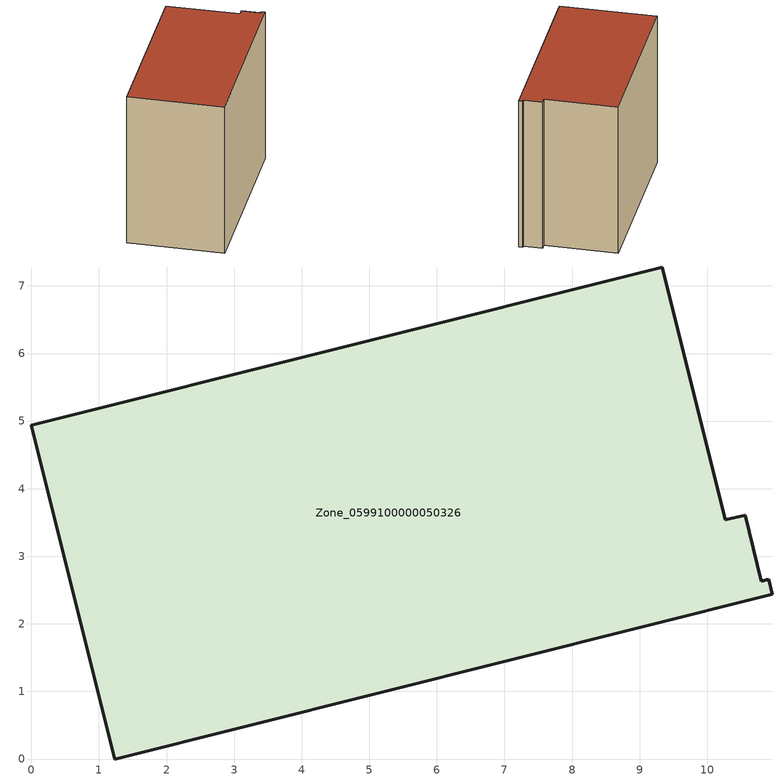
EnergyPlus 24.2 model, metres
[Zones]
Zone_0599100000050326
 floor ground (C_G): 1.23,0 0,4.94 9.33,7.28 10.27,3.54 10.56,3.61 10.8,2.63 10.91,2.66 10.96,2.44 z0
 wall outside (C_F): 10.91,2.66 10.8,2.63 10.56,3.61 10.27,3.54 9.33,7.28 0,4.94 1.23,0 10.96,2.44 10.91,2.66 z0:8.49
 roof outside (C_R): 10.27,3.54 9.33,7.28 0,4.94 1.23,0 10.96,2.44 10.91,2.66 10.8,2.63 10.56,3.61 z8.49
[BUILDING]
Pand.0599100000050326: North Axis=0; Terrain=City; Loads Convergence Tolerance Value=0.04; Temperature Convergence Tolerance Value=0.4; Solar Distribution=FullExterior; Maximum Number of Warmup Days=25; Minimum Number of Warmup Days=1
[Site:Location]
Rotterdam.The.Hague.AP_ZH_NLD Design_Conditions: Latitude=51.96; Longitude=4.45; Time Zone=1; Elevation=-4.5
[SITE:GROUNDTEMPERATURE:BUILDINGSURFACE]
18, 18, 18, 18, 18, 18, 18, 18, 18, 18, 18, 18
[MATERIAL] Thermal Absorptance=0.9; Solar Absorptance=0.7; Visible Absorptance=0.7
Name | Roughness | Thickness | Conductivity | Density | Specific Heat
G.TI.1975-1991 | MediumSmooth | 0.15 | 0.288461 | 540 | 1210
F.TI.1975-1991 | Rough | 0.3 | 0.230769 | 1920 | 840
R.TI.1975-1991 | MediumRough | 0.2 | 0.153846 | 1500 | 1000
[CONSTRUCTION]
C_G: G.TI.1975-1991
C_F: F.TI.1975-1991
C_R: R.TI.1975-1991
[ZONE]
Zone_0599100000050326: Type=1; Multiplier=1; Ceiling Height=Autocalculate; Volume=Autocalculate; Floor Area=autocalculate; Part of Total Floor Area=Yes
[ZONEINFILTRATION:DESIGNFLOWRATE]
Infil_Zone_0599100000050326: Zone or ZoneList or Space or SpaceList=Zone_0599100000050326; Schedule=AlwaysOn; Design Flow Rate Calculation Method=Flow/Area; Flow Rate per Floor Area=0.003; Constant Term Coefficient=1; Temperature Term Coefficient=0; Velocity Term Coefficient=0; Velocity Squared Term Coefficient=0
[HVACTEMPLATE:ZONE:IDEALLOADSAIRSYSTEM]
Zone_0599100000050326: Maximum Heating Supply Air Temperature=50; Minimum Cooling Supply Air Temperature=13; Maximum Heating Supply Air Humidity Ratio=0.0156; Minimum Cooling Supply Air Humidity Ratio=0.0077; Heating Limit=NoLimit; Cooling Limit=NoLimit; Dehumidification Control Type=ConstantSensibleHeatRatio; Cooling Sensible Heat Ratio=0.7; Dehumidification Setpoint=60; Humidification Control Type=None; Humidification Setpoint=30; Outdoor Air Method=None; Outdoor Air Flow Rate per Person=0.00944; Outdoor Air Flow Rate per Zone Floor Area=0; Outdoor Air Flow Rate per Zone=0; Demand Controlled Ventilation Type=None; Outdoor Air Economizer Type=NoEconomizer; Heat Recovery Type=None; Sensible Heat Recovery Effectiveness=0.7; Latent Heat Recovery Effectiveness=0.65
[ZONECONTROL:THERMOSTAT]
ThermostatControl_Zone_0599100000050326: Zone or ZoneList=Zone_0599100000050326; Control Type Schedule=DualSetpointControlType; Control 1=Thermostat_Zone_0599100000050326; Temperature Difference Between Cutout And Setpoint=0
[THERMOSTATSETPOINT:DUALSETPOINT]
Thermostat_Zone_0599100000050326: Heating Setpoint Temperature Schedule=HeatingSetpoint_Zone_0599100000050326; Cooling Setpoint Temperature Schedule=CoolingSetpoint_Zone_0599100000050326
[SCHEDULE:COMPACT]
HeatingSetpoint_Zone_0599100000050326: Through: 12/31, For: AllDays, Until: 24:00, 21
CoolingSetpoint_Zone_0599100000050326: Through: 12/31, For: AllDays, Until: 24:00, 24
DualSetpointControlType: Through: 12/31, For: AllDays, Until: 24:00, 4
AlwaysOn: Through: 12/31, For: AllDays, Until: 24:00, 1
